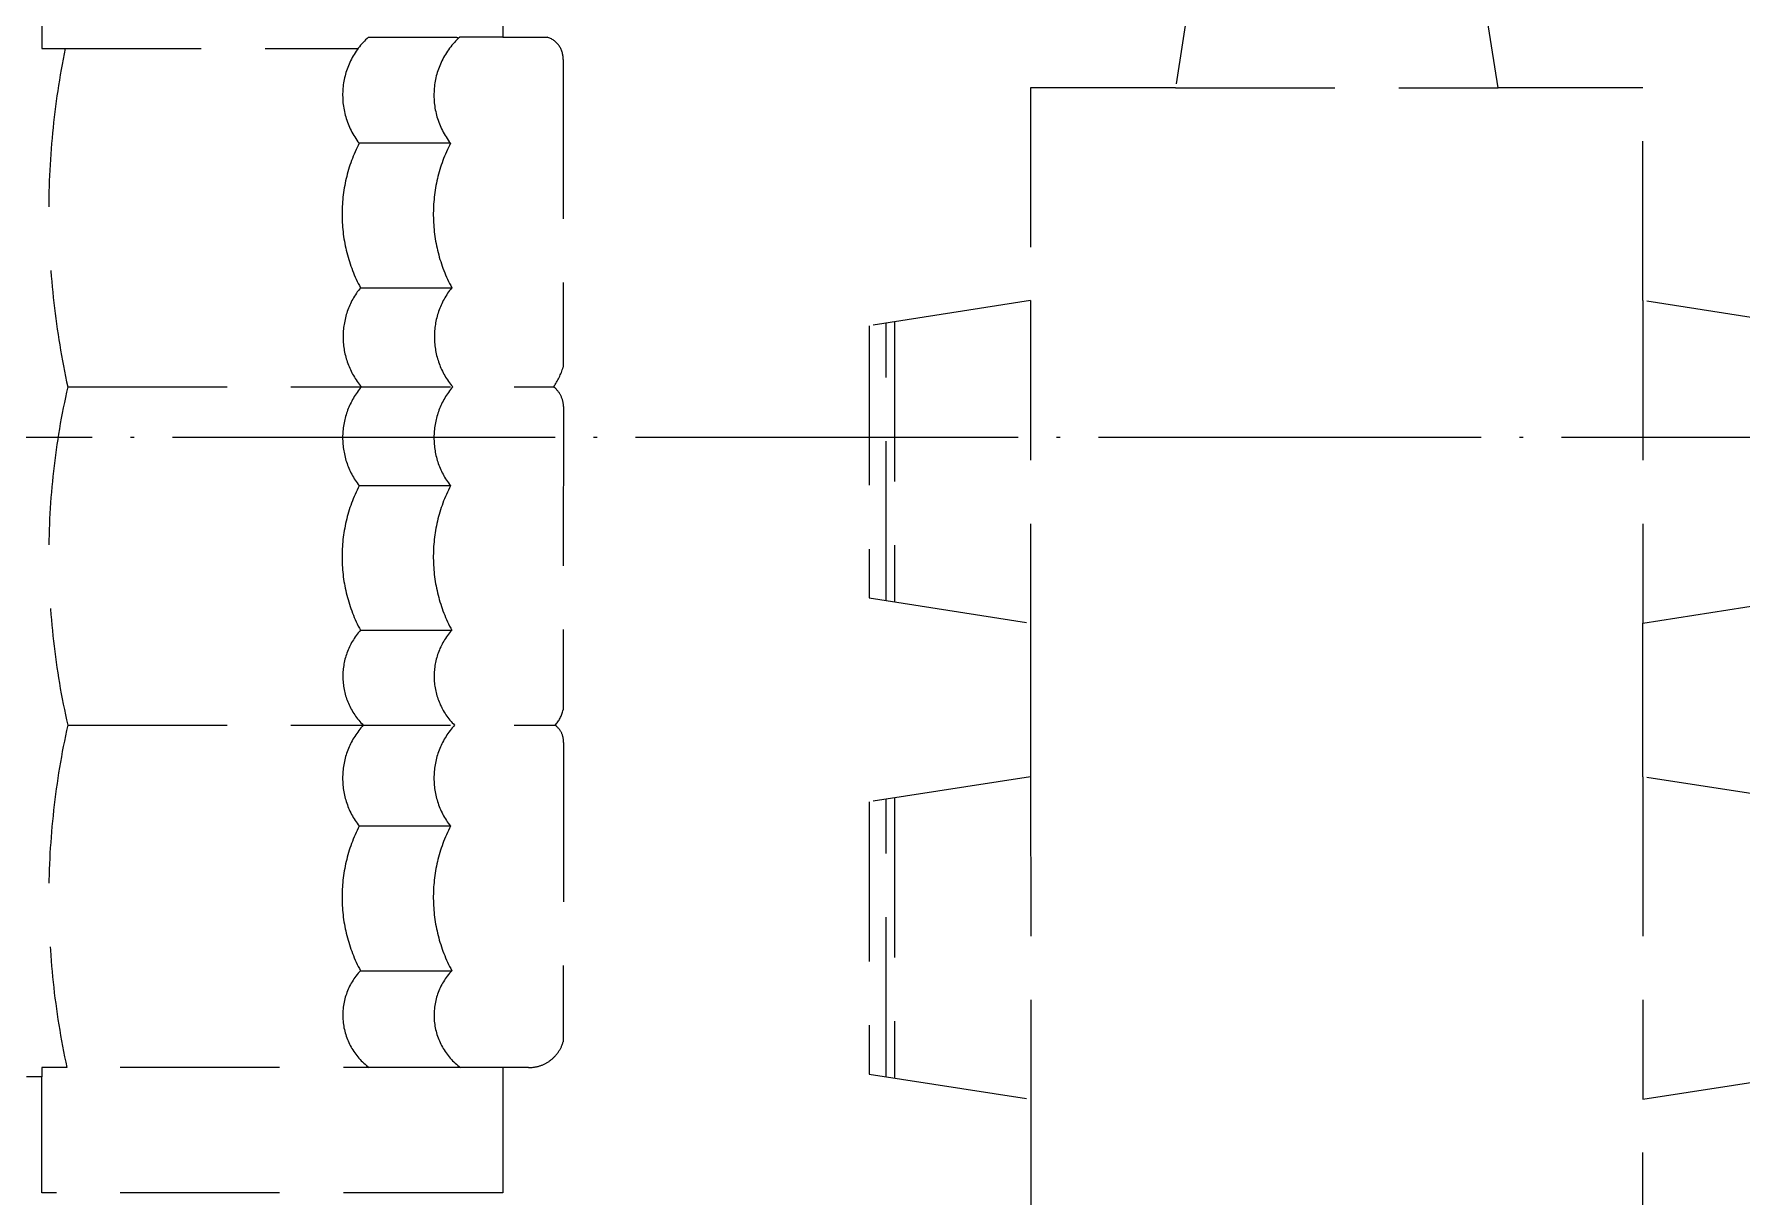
# Model space of a CAD drawing. Extents: x 27938 to 983267, y -209821 to 1628073.
# Drawn here: x 688114 to 690791, y -173026 to -171202 of the extents above; entities that cross this region are included whole.
import ezdxf

# ---------------------------------------------------------------- set-up
doc = ezdxf.new("R2010")
doc.units = 0
doc.header["$LTSCALE"] = 1000
doc.header["$MEASUREMENT"] = 0
doc.linetypes.add('A户型$0$DASH', pattern=[0.35, 0.25, -0.1])
doc.linetypes.add('DOTE', pattern=[2.4200000000000004, 2, -0.2, 0.02, -0.2])
doc.layers.add('3.5方案汇报，与郭总、侯月琴确定户型_t8$0$2020.03.04 -1安徽标准化洋房户型(UA）_t8_t8$0$看线', color=154, linetype='Continuous')
doc.layers.add('5fur', color=250, linetype='Continuous')
doc.layers.add('DOTE', color=19, linetype='DOTE', lineweight=9)

# ---------------------------------------------------------------- blocks, each defined once
blk = doc.blocks.new('GFDGDGRDGRDG')
at = {"layer": 'DOTE', "linetype": 'DOTE', "ltscale": 0.3}
blk.add_line((626393.6739016924, 366358.3321396253), (573593.6739016977, 366358.3321396253), dxfattribs=at)
blk = doc.blocks.new('VDGVDVXVE')
at = {"layer": '5fur', "linetype": 'A户型$0$DASH'}
for p, q in [((581814.8257372443, 366986.3955563696), (581952.0251201327, 366986.1086401959)), ((582025.5523313473, 366986.2542437604), (581957.9785779277, 366986.3955563703)), ((581302.8042261493, 366968.3070451336), (581798.4186928387, 366968.3070451336)), ((583080.2440660372, 366906.7864716137), (583586.0973993705, 366906.7864716137)), ((581943.4271282267, 366820.009188825), (581800.2742875441, 366820.009188825)), ((581802.3530660727, 366593.3077630455), (581944.9314966525, 366593.3077630455)), ((582853.1709993705, 366573.0992221342), (582853.1709993705, 366067.265721936)), ((583813.1709993705, 366573.0992221218), (583813.1709993705, 366067.2657219607)), ((582626.5043327039, 366102.6264716137), (582626.5043327039, 366537.6078049471)), ((582639.8376660371, 366539.6611382804), (582639.8376660371, 366100.4718049471)), ((581343.3321543937, 366437.7985114427), (582105.3723111299, 366437.7985114427)), ((581943.4271282267, 366282.7425895646), (581800.2742875441, 366282.7425895646)), ((581802.3530660727, 366056.041163785), (581944.9314966525, 366056.041163785)), ((581343.3321543937, 365907.2899823528), (582107.2696469969, 365907.2899823528)), ((582853.1709993705, 365826.4325554675), (582853.2344660372, 365320.5891382804)), ((583813.1075327039, 365826.4424716137), (583813.1709993705, 365320.5990552941)), ((582639.8376660371, 365792.9944716137), (582639.8376660371, 365353.8051382804)), ((582626.5043327039, 365355.959804947), (582626.5043327039, 365790.9411382804)), ((581943.4271282267, 365748.855023089), (581800.2742875441, 365748.855023089)), ((581802.3530660727, 365522.1535973094), (581944.9314966524, 365522.1535973094)), ((582025.5523313473, 365370.4188590457), (581302.8042261493, 365370.4188590457))]:
    blk.add_line(p, q, dxfattribs=at)
for points in [[(581278.5417431637, 367171.0491594509), (581302.8042261493, 367171.0491594509), (582025.5523313473, 367171.0491594509), (582025.5523313473, 366986.2542437604), (582094.9339483948, 366986.2542437604, -0.3449897780731947), (582120.1233031586, 366951.4545571534), (582120.1233031586, 366468.5179873866, -0.07575162573482576), (582105.3723111299, 366437.7985114427, -0.2204754241277626), (582120.7399608865, 366407.1501161316), (582120.1233031586, 365931.2513881262, -0.1436083736029236), (582107.2696469969, 365907.2899823528, -0.2562828036119893), (582120.7491411368, 365880.3473054776), (582120.1404273709, 365410.5792416991, -0.3383747521247144), (582065.9297295512, 365370.4188590457), (582025.5523313473, 365370.4188590457), (582025.5523313473, 365174.0393389455), (581302.8042261493, 365174.0393389455), (581302.8042261493, 365355.5715910313), (581278.5417431636, 365355.5715910313)], [(581302.8042261493, 367171.0491594509), (581302.8042261493, 366968.3070451336), (581339.2555969388, 366968.3070451207, 0.1046290423539803), (581343.3321543937, 366437.7985114427, 0.1124037077654146), (581343.3321543937, 365907.2899823528, 0.1084933194584531), (581341.9121547644, 365370.4188590457)]]:
    blk.add_lwpolyline(points, format="xyb", dxfattribs=at)
for points in [[(583586.0973993705, 366906.7864716137), (583546.5043430866, 367160.1838049471), (583119.8372212384, 367160.1838049471), (583080.2440660372, 366906.7864716137), (582853.1709993705, 366906.8504716137), (582853.1709993705, 366573.0992221342), (582599.8376660371, 366533.517966152), (582599.8376660371, 366106.8503414607), (582853.1709993705, 366067.265721936), (582853.1709993705, 365826.4325554675), (582599.8376660371, 365786.8512994853), (582599.8376660371, 365360.183674794), (582853.2344660372, 365320.5891382804), (582853.1709993705, 364986.8504716137), (583080.2540659922, 364986.8504716137), (583119.8372212384, 364733.5171382803), (583546.5043430866, 364733.5171382804), (583586.0973993705, 364986.9144716137), (583813.1709993705, 364986.8504716137), (583813.1709993705, 365320.5990552941), (584066.5043327039, 365360.1837737601)], [(584066.5043327039, 365786.8512500147), (583813.1075327039, 365826.4424716137), (583813.1709993705, 366067.2657219607), (584066.5043327039, 366106.8504404267)], [(584066.5043327039, 366533.5179166814), (583813.1709993705, 366573.0992221218), (583813.1709993705, 366906.8504716137), (583586.0873994405, 366906.8504716137)], [(581341.9121547644, 365370.4188590457), (581302.8042261493, 365370.4188590457), (581302.8042261493, 365355.5715910313)]]:
    blk.add_lwpolyline(points, dxfattribs=at)
for centre, radius, start, end in [((581896.9943567617, 366895.379947616), 122.6194237067202, 132.075629185492, 217.9281102726359), ((582040.1471974442, 366895.379947616), 122.6194237067202, 132.075629185492, 217.9281102726359), ((581941.3926253653, 366951.5014712136), 36.20367508896479, 66.13179849630234, 72.9212684945604), ((582017.5431451304, 366708.6412300112), 244.1486816003739, 152.8611702197443, 208.1895677541726), ((582160.695985813, 366708.6412300112), 244.1486816003739, 152.8611702197443, 208.1895677541726), ((581897.0454472781, 366516.4255083779), 121.9734731041811, 140.9263037636294, 220.1374709680725), ((582040.1982879606, 366516.4255083779), 121.9734731041551, 140.9263037636294, 220.1374709680725), ((581896.9943567617, 366358.1133483556), 122.6194237067202, 139.4691344248242, 217.9281102726359), ((582040.1471974442, 366358.1133483556), 122.6194237067202, 139.4691344248242, 217.9281102726359), ((582017.5431451304, 366171.3746307508), 244.1486816003757, 152.8611702197443, 208.1895677541726), ((582160.6959858129, 366171.3746307508), 244.1486816003757, 152.8611702197443, 208.1895677541726), ((581882.2877817069, 365983.9863976873), 107.6171365578127, 137.9678631245739, 225.4532623153601), ((582025.4693928208, 365983.9872568825), 107.6379329218139, 137.9784566324488, 225.4426688112871), ((581896.9943567616, 365824.2257818799), 122.6194237067225, 137.3580523644019, 217.9281102726359), ((582040.1471974442, 365824.2257818799), 122.6194237067225, 137.3580523644019, 217.9281102726359), ((582017.5431451304, 365637.4870642752), 244.1486816003739, 152.8611702197443, 208.1895677541726), ((582160.6959858129, 365637.4870642752), 244.1486816003739, 152.8611702197443, 208.1895677541726), ((581876.2294630423, 365452.2840267211), 101.683228328981, 136.5966695547864, 233.6199144926645), ((582019.3823037249, 365452.2840267211), 101.683228328981, 136.5966695547864, 233.6199144926645), ((580807.5373699102, 364047.626711753), 1301.745825560776, 77.68789037069581, 77.68789037069581)]:
    blk.add_arc(centre, radius, start, end, dxfattribs=at)

msp = doc.modelspace()

# ---------------------------------------------------------------- block references
msp.add_blockref('VDGVDVXVE', (106822.9047994823, -538193.1391624466))
at = {"layer": '3.5方案汇报，与郭总、侯月琴确定户型_t8$0$2020.03.04 -1安徽标准化洋房户型(UA）_t8_t8$0$看线', "ltscale": 10}
msp.add_blockref('GFDGDGRDGRDG', (106822.9047994823, -538193.1391624466), dxfattribs=at)

doc.saveas('drawing.dxf')
